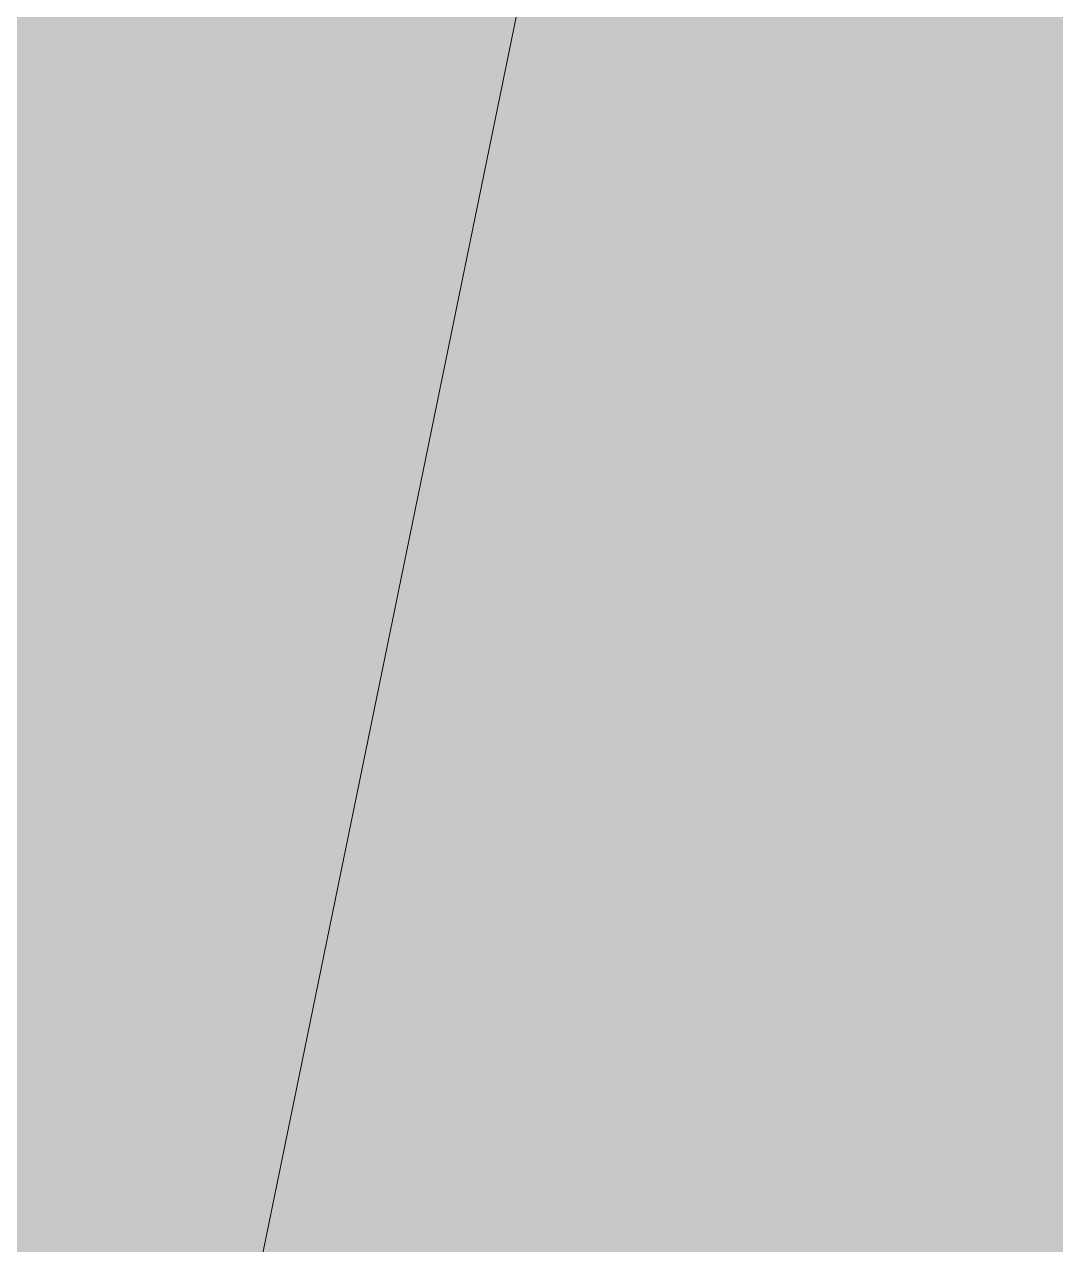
# Paper-space layout '01 Общая пространственная схема' of a CAD drawing. Header units: millimetres. Extents: x 10 to 584, y 10 to 410.
# Drawn here: x 394.409 to 396.833, y 265.16 to 268.028 of the extents above; entities that cross this region are included whole.
import ezdxf

# ---------------------------------------------------------------- set-up
doc = ezdxf.new("R2010")
doc.units = ezdxf.units.MM
doc.layers.add('P_BEYOND', color=7, linetype='Continuous', lineweight=9, true_color=0x9ea9a3)
doc.layers.add('P_FILL', color=7, linetype='Continuous', lineweight=0, true_color=0xe8e9e2)

psp = doc.layouts.new('01 Общая пространственная схема')

# ---------------------------------------------------------------- hatches: boundary and pattern name
at = {"layer": 'P_FILL', "true_color": 0x675e52}
h = psp.add_hatch(color=251, dxfattribs=at)
h.paths.add_polyline_path([(404.9156, 259.3836), (365.6081, 294.7129), (365.8835, 294.7718), (365.6707, 294.8683), (430.1717, 322.1736), (430.3846, 322.0769), (430.5284, 322.1955), (509.6996, 303.7419), (509.5557, 303.6233), (509.8575, 303.5999), (494.287, 264.8897), (493.9853, 264.913), (494.0279, 264.78), (405.2335, 259.3095), (405.1909, 259.4424)])
h.paths.add_polyline_path([(405.3686, 259.589), (493.7223, 265.0324), (509.2155, 303.5504), (430.4372, 321.9126), (366.2563, 294.7429)], flags=0)
at = {"layer": 'P_FILL', "true_color": 0x696054}
psp.add_hatch(color=251, dxfattribs=at).paths.add_polyline_path([(365.3327, 294.1771), (365.6081, 294.7129), (404.9156, 259.3836), (404.6402, 258.8478)])
at = {"layer": 'P_FILL', "true_color": 0x595148}
psp.add_hatch(color=251, dxfattribs=at).paths.add_polyline_path([(365.6081, 293.759), (365.3327, 294.1771), (404.6402, 258.8478), (404.9156, 258.4298)])
at = {"layer": 'P_FILL', "true_color": 0xb5b0a3}
for points in [[(394.491, 262.8082), (390.6175, 268.0424), (396.1886, 271.0879)], [(394.491, 262.8082), (396.1886, 271.0879), (400.4548, 265.5716)]]:
    psp.add_hatch(color=253, dxfattribs=at).paths.add_polyline_path(points)
at = {"layer": 'P_FILL', "true_color": 0xb69e7a}
for points in [[(395.383, 267.7809), (394.9522, 268.168), (394.9522, 269.7414), (395.383, 269.3543)], [(395.383, 267.7809), (395.383, 269.3543), (395.9211, 268.8706), (395.9211, 267.2972)], [(396.4665, 266.8069), (395.9211, 267.2972), (395.9211, 268.8706), (396.4665, 268.3804)], [(396.9774, 266.3478), (396.4665, 266.8069), (396.4665, 268.3804), (396.9774, 267.9212)]]:
    psp.add_hatch(color=33, dxfattribs=at).paths.add_polyline_path(points)

# ---------------------------------------------------------------- linework, layer by layer
at = {"layer": 'P_BEYOND'}
for points in [[(394.491, 262.8082), (390.6175, 268.0424), (396.1886, 271.0879), (394.491, 262.8082)], [(394.491, 262.8082), (396.1886, 271.0879), (400.4548, 265.5716), (394.491, 262.8082)]]:
    psp.add_lwpolyline(points, dxfattribs=at)

doc.saveas('drawing.dxf')
